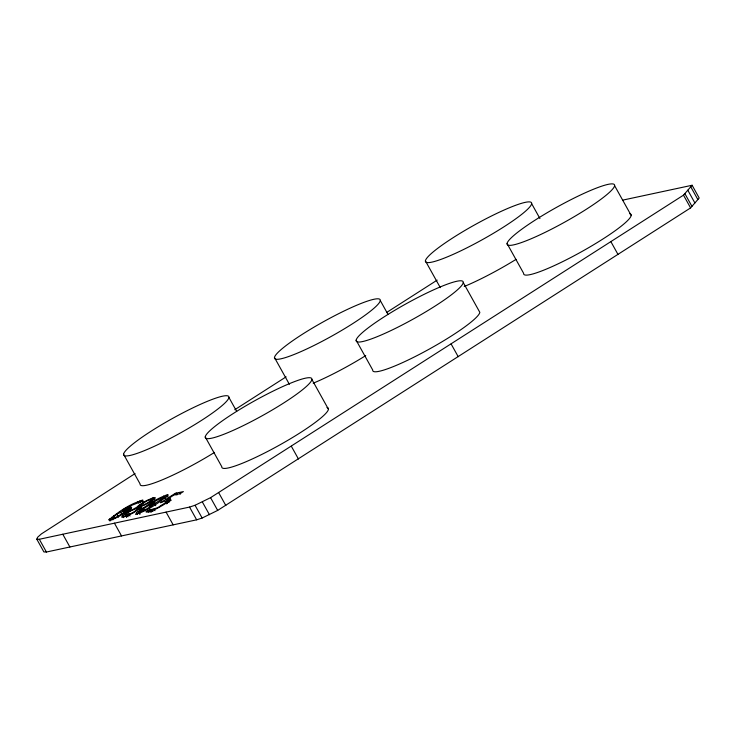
<?xml version="1.0" encoding="UTF-8"?>
<svg xmlns="http://www.w3.org/2000/svg" width="736" height="736" viewBox="0 0 736 736"><rect width="100%" height="100%" fill="white"/><g stroke="black" fill="none" stroke-linecap="round" stroke-linejoin="round"><path stroke-width="1.1" d="M122.866 510.526C128.533 505.144 138.718 503.617 143.005 500.213C130.373 503.452 118.662 511.676 108.854 519.92L109.278 520.122C115.258 520.748 146.648 498.934 122.866 510.526L124.283 513.075M622.601 200.155L692.107 185.26L699.2 198.012L690.598 207.902L217.672 510.407L202.142 518.024L196.65 519.828L46.414 552.028L43.893 551.936L36.8 539.184L37.582 537.289L41.382 533.913L135.065 473.579M137.319 506.929L140.217 504.362L146.538 500.609L152.61 498.005L155.471 497.84L149.767 502.32L141.395 506.451L141.671 507.122L140.558 508.19L133.115 513.01L126.077 516.378L121.541 517.049L126.564 512.928L137.319 506.929L139.04 509.809M166.704 499.661L173.917 495.043L180.044 493.727L183.384 491.584L175.288 493.322L160.549 502.762C167.164 499.542 168.25 501.685 160.844 505.549C156.345 509.698 149.988 508.594 145.94 511.824C149.592 514.574 181.065 495.107 166.704 499.661L168.121 502.21M151.644 499.772C148.81 502.228 143.226 506.294 140.236 505.54C143.419 503.912 149.997 496.662 152.591 501.474M125.562 515.246C130.014 514.446 136.684 510.986 138.432 507.822C135.047 509.367 123.768 512.192 126.509 516.939M164.018 497.564L164.376 496.855L156.593 500.434L143.63 508.64L139.168 512.394L146.952 508.806L164.018 497.564L161.764 499.33M36.8 539.184L39.321 539.276L189.548 507.076L195.04 505.273L210.57 497.656L683.496 195.15L692.107 185.26M136.528 512.734L135.58 514.473C147.577 510.628 158.792 503.102 168.286 495.006L167.955 494.767C156.336 498.106 146.39 505.945 136.528 512.734L137.476 514.436M137.393 509.413L138.589 508.392M234.793 409.713L286.111 376.85M386.814 312.358L437.166 280.122M690.754 186.806L697.857 199.557M687.801 190.201L694.894 202.952M684.848 193.605L691.941 206.356M683.496 195.15L690.598 207.902M614.606 185.665A61.373 8.436 -29.1 0 1 532.8 238.059A61.373 8.436 -29.1 0 1 535.118 220.128A61.373 8.436 -29.1 0 1 614.606 185.665L631.175 215.418M610.88 241.656L617.973 254.408M531.65 203.651A60.637 8.335 -29.1 0 1 450.818 255.41A60.637 8.335 -29.1 0 1 453.109 237.7A60.637 8.335 -29.1 0 1 531.65 203.651L539.93 218.528M507.076 243.57L523.636 273.323A61.373 8.436 -29.1 0 0 583.096 250.856A61.373 8.436 -29.1 0 0 629.685 213.725M463.257 282.569A61.125 8.4 -29.1 0 1 381.772 334.751A61.125 8.4 -29.1 0 1 384.082 316.894A61.125 8.4 -29.1 0 1 463.257 282.569L479.817 312.322A61.125 8.4 -29.1 0 1 424.93 351.468A61.125 8.4 -29.1 0 1 372.71 369.996L356.15 340.244M425.399 260.857L440.312 287.638M451.113 343.96L458.215 356.712M380.291 300.555A60.389 8.298 -29.1 0 1 299.791 352.112A60.389 8.298 -29.1 0 1 302.073 334.475A60.389 8.298 -29.1 0 1 380.291 300.555L388.019 314.447M311.898 379.472A60.886 8.372 -29.1 0 1 230.736 431.443A60.886 8.372 -29.1 0 1 233.036 413.66A60.886 8.372 -29.1 0 1 311.898 379.472L328.458 409.234M274.473 357.53L289.377 384.312M291.355 446.274L298.448 459.025M228.933 397.468A60.15 8.271 -29.1 0 1 148.755 448.804A60.15 8.271 -29.1 0 1 151.027 431.241A60.15 8.271 -29.1 0 1 228.933 397.468L236.661 411.35M205.224 436.917L221.784 466.67A60.886 8.372 -29.1 0 0 280.766 444.378A60.886 8.372 -29.1 0 0 326.977 407.551M218.739 492.78L225.832 505.531M210.57 497.656L217.672 510.407M202.363 501.98L209.456 514.731M195.04 505.273L202.142 518.024M189.548 507.076L196.65 519.828M179.336 492.458L180.283 494.15M176.557 493.046L177.505 494.748M175.288 493.322L176.235 495.024M170.191 498.723L171.138 500.425M166.998 494.868L167.946 496.57M169.179 498.87L170.126 500.572M168.93 498.925L169.878 500.627M168.673 498.99L169.62 500.692M167.918 498.042L169.814 501.621M168.093 499.164L169.51 501.713M165.554 495.282L166.502 496.984M167.771 499.266L169.197 501.823M167.44 499.385L168.857 501.934M167.081 499.514L168.498 502.062M164.376 496.855L165.324 498.557M163.788 495.972L165.379 498.778M166.52 501.28L167.468 502.982M163.852 496.892L164.8 498.585M166.005 501.023L167.247 503.35M165.784 502.173L166.722 503.875M166.078 512.109L173.172 524.86M153.796 497.702L154.744 499.404M152.61 498.005L153.557 499.707M154.772 503.985L155.719 505.687M151.294 498.456L152.711 501.004M152.416 501.74L151.469 500.038L150.438 500.922L151.386 502.624M123.547 454.204L140.107 483.957A60.15 8.271 -29.1 0 0 214.489 452.41M154.054 509.008L155.002 510.71M152.039 509.625L152.987 511.327M151.552 509.717L152.499 511.419M151.128 509.772L152.076 511.474M150.779 509.781L151.726 511.483M150.484 509.754L151.432 511.456M150.264 509.689L151.211 511.391M149.978 509.238L151.423 511.98M149.344 509.643L150.76 512.192M142.214 500.213L143.161 501.915M147.954 510.526L148.902 512.228M141.873 500.268L142.821 501.961M139.858 500.793L140.806 502.495M143.143 507.978L144.09 509.68M140.217 504.362L141.165 506.064M140.236 505.54L141.662 508.088M137.917 501.52L138.856 503.222M140.447 505.991L141.864 508.539M140.079 505.807L141.57 508.502M139.251 505.043L141.146 508.447M138.469 505.65L140.364 509.045M137.88 506.166L139.748 509.763M137.494 506.598L139.536 510.094M139.122 512.164L140.116 514.087M138.11 511.474L139.536 514.032M130.456 507.168L131.404 508.87M129.812 507.334L130.76 509.036M129.076 507.573L130.024 509.275M128.248 507.895L129.665 510.444M127.31 508.291L128.736 510.839M126.298 508.751L127.724 511.299M128.119 511.952L129.067 513.654M129.094 514.289L130.042 515.991M125.221 509.284L127.116 512.679M127.227 515.007L128.174 516.709M123.786 509.137L124.724 510.839M124.08 509.873L125.497 512.422M125.874 515.292L126.822 516.994M125.516 515.053L126.463 516.755M124.78 514.105L126.206 516.654M123.39 515.108L124.338 516.81M120.189 511.391L122.084 514.795M122.378 515.936L123.326 517.638M116.592 513.737L118.487 517.132M113.684 515.697L115.101 518.245M111.458 517.288L112.884 519.846M114.439 523.176L121.532 535.928M109.931 518.512L110.878 520.214M109.066 519.386L110.014 521.079M62.79 534.244L69.892 546.995M39.321 539.276L46.414 552.028M516.046 259.376A60.637 8.335 -29.1 0 1 464.223 286.506M365.728 355.608A60.389 8.298 -29.1 0 1 313.205 383.198M128 509.202C109.278 524.299 106.922 516.847 128 509.202M154.854 502.982C147.228 509.045 147.163 505.144 154.854 502.982"/></g></svg>
